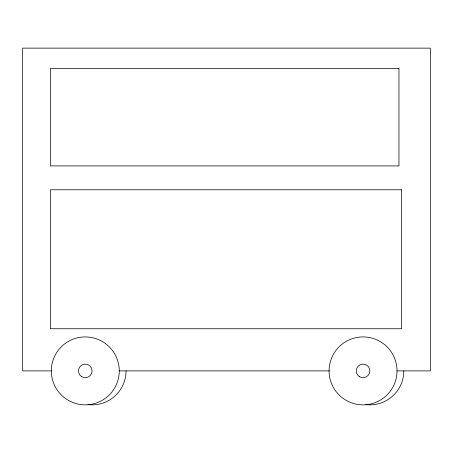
<?xml version="1.0" encoding="UTF-8"?>
<svg xmlns="http://www.w3.org/2000/svg" width="453" height="453" viewBox="0 0 453 453"><rect width="100%" height="100%" fill="white"/><g stroke="black" fill="none" stroke-linecap="round" stroke-linejoin="round"><path stroke-width="0.68" d="M51.302 370.894L22.65 370.894L22.65 48.131L430.35 48.131L430.35 370.894L397.021 370.894A33.975 33.975 0 0 1 346.058 400.316A33.975 33.975 0 0 1 346.058 341.471A33.975 33.975 0 0 1 397.021 370.894M119.252 370.894A33.975 33.975 0 0 0 68.29 341.471A33.975 33.975 0 0 0 68.29 400.316A33.975 33.975 0 0 0 119.252 370.894L329.507 370.894M126.047 370.894A33.975 33.975 0 0 1 87.978 404.62M403.816 370.894A33.975 33.975 0 0 1 365.747 404.62M398.963 68.409L50.379 68.409L50.379 165.917L398.963 165.917L398.963 68.409M401.681 189.79L50.379 189.79L50.379 328.748L401.681 328.748L401.681 189.79M81.88 376.777A6.795 6.795 0 0 0 92.072 370.894A6.795 6.795 0 0 0 81.88 365.01A6.795 6.795 0 0 0 81.88 376.777M359.648 376.777A6.795 6.795 0 0 0 369.841 370.894A6.795 6.795 0 0 0 359.648 365.01A6.795 6.795 0 0 0 359.648 376.777"/></g></svg>
